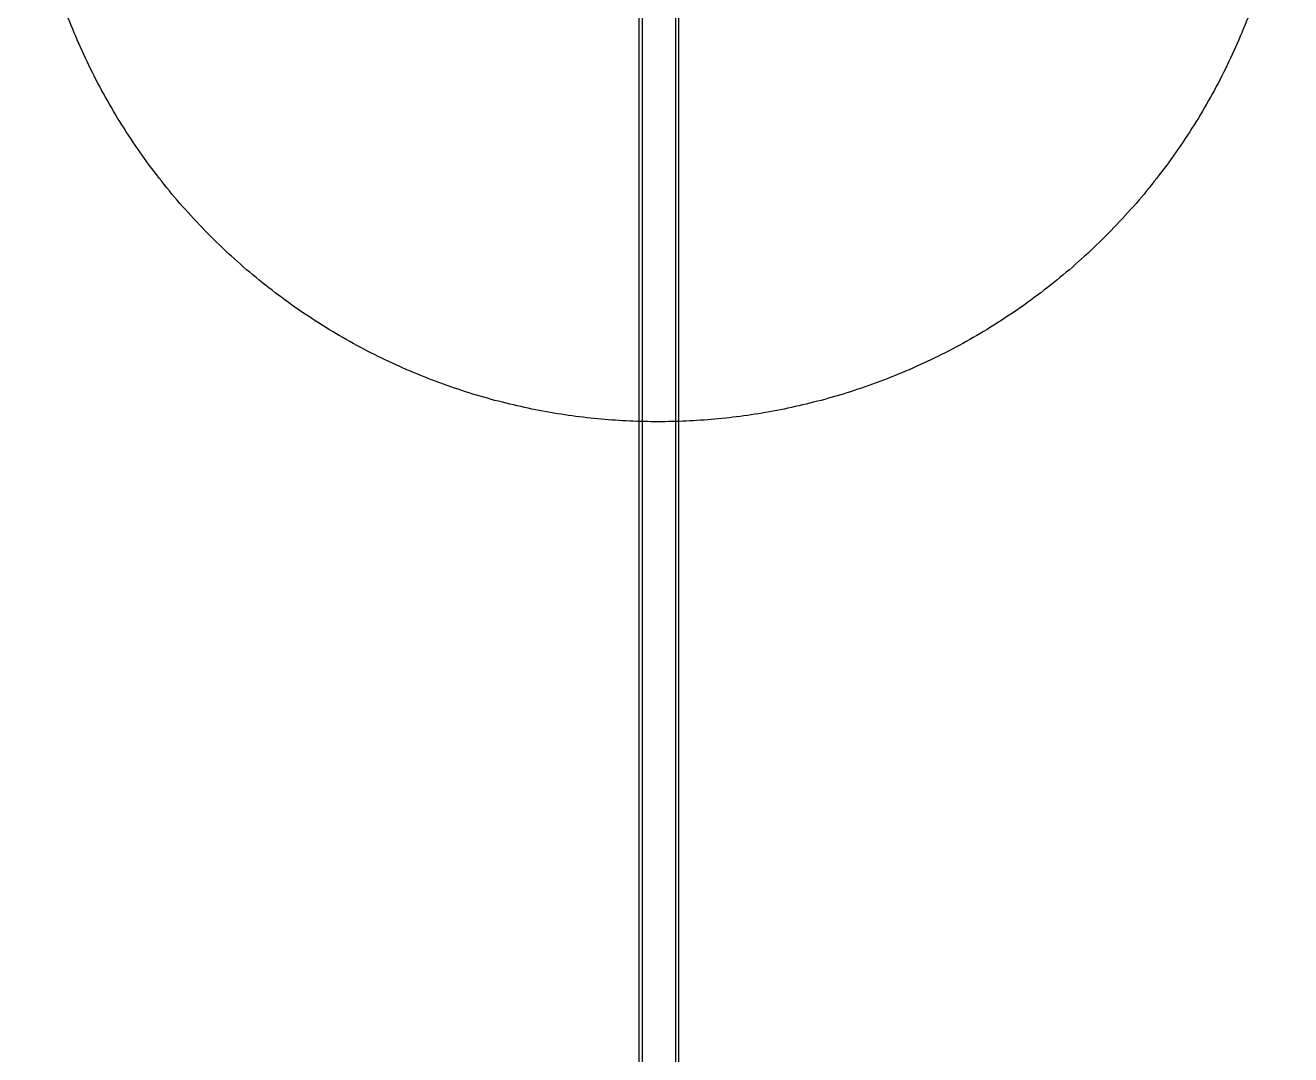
# Model space of a CAD drawing. Header units: millimetres. Extents: x -400 to 400, y -2300 to 700.
# Drawn here: x -400 to 400, y -800 to -150 of the extents above; entities that cross this region are included whole.
import ezdxf

# ---------------------------------------------------------------- set-up
doc = ezdxf.new("R2010")
doc.units = ezdxf.units.MM
doc.layers.add('embase béton 40kg$Ø800', color=7, linetype='Continuous', true_color=0xcee0cb)
doc.layers.add('profilé alu 25 ep2', color=7, linetype='Continuous', true_color=0xabccb6)

msp = doc.modelspace()

# ---------------------------------------------------------------- linework, layer by layer
at = {"layer": 'embase béton 40kg$Ø800'}
for points in [[(400, 0), (400, 400), (0, 400), (-400, 400), (-400, 0), (-400, -400), (0, -400), (400, -400), (400, 0)], [(400, 0, 32), (400, 400, 32), (0, 400, 32), (-400, 400, 32), (-400, 0, 32), (-400, -400, 32), (0, -400, 32), (400, -400, 32), (400, 0, 32)]]:
    msp.add_rational_spline(points, [1, 0.707106781187, 1, 0.707106781187, 1, 0.707106781187, 1, 0.707106781187, 1], degree=2, knots=[0, 0, 0, 628.318531, 628.318531, 1256.637061, 1256.637061, 1884.955592, 1884.955592, 2513.274123, 2513.274123, 2513.274123], dxfattribs=at)
at = {"layer": 'profilé alu 25 ep2'}
for points in [[(-12.03, 700, 2584.12), (-12.03, -800, 2584.12), (-12.03, -2300, 2584.12)], [(-12.03, 700, 2559.12), (-12.03, -800, 2559.12), (-12.03, -2300, 2559.12)], [(-10.03, 700, 2582.12), (-10.03, -800, 2582.12), (-10.03, -2300, 2582.12)], [(-10.03, 700, 2559.12), (-10.03, -800, 2559.12), (-10.03, -2300, 2559.12)], [(10.97, 700, 2582.12), (10.97, -800, 2582.12), (10.97, -2300, 2582.12)], [(10.97, 700, 2559.12), (10.97, -800, 2559.12), (10.97, -2300, 2559.12)], [(12.97, 700, 2559.12), (12.97, -800, 2559.12), (12.97, -2300, 2559.12)], [(12.97, 700, 2584.12), (12.97, -800, 2584.12), (12.97, -2300, 2584.12)]]:
    msp.add_open_spline(points, degree=2, dxfattribs=at)

doc.saveas('drawing.dxf')
